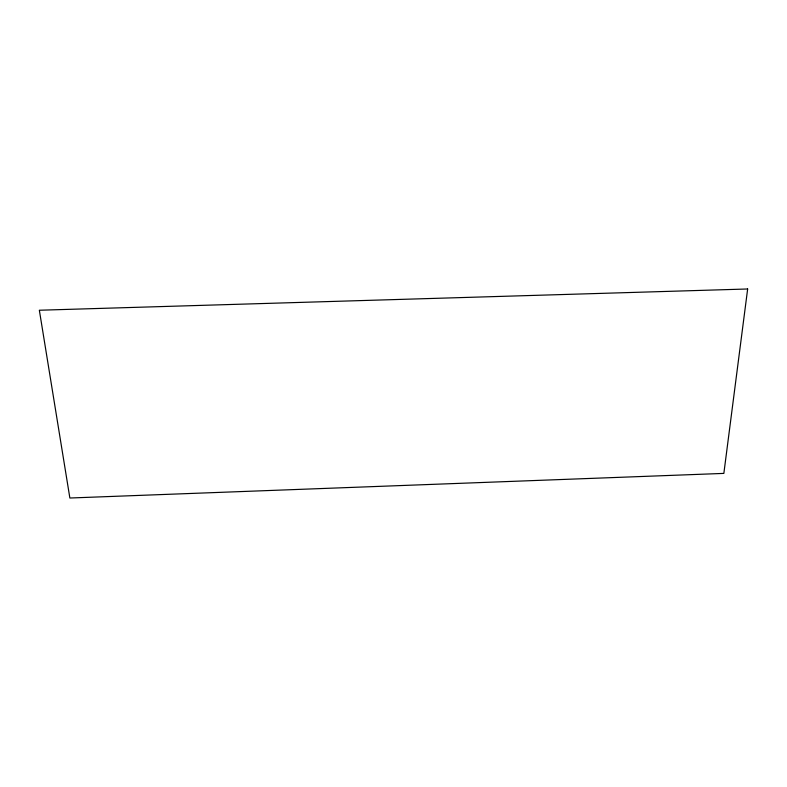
<?xml version="1.0" encoding="UTF-8"?>
<svg xmlns="http://www.w3.org/2000/svg" width="787" height="787" viewBox="0 0 787 787"><rect width="100%" height="100%" fill="white"/><g stroke="black" fill="none" stroke-linecap="round" stroke-linejoin="round"><path stroke-width="1.18" d="M747.65 288.986L723.853 473.4L69.866 498.014L39.35 310.235L747.65 288.986"/></g></svg>
